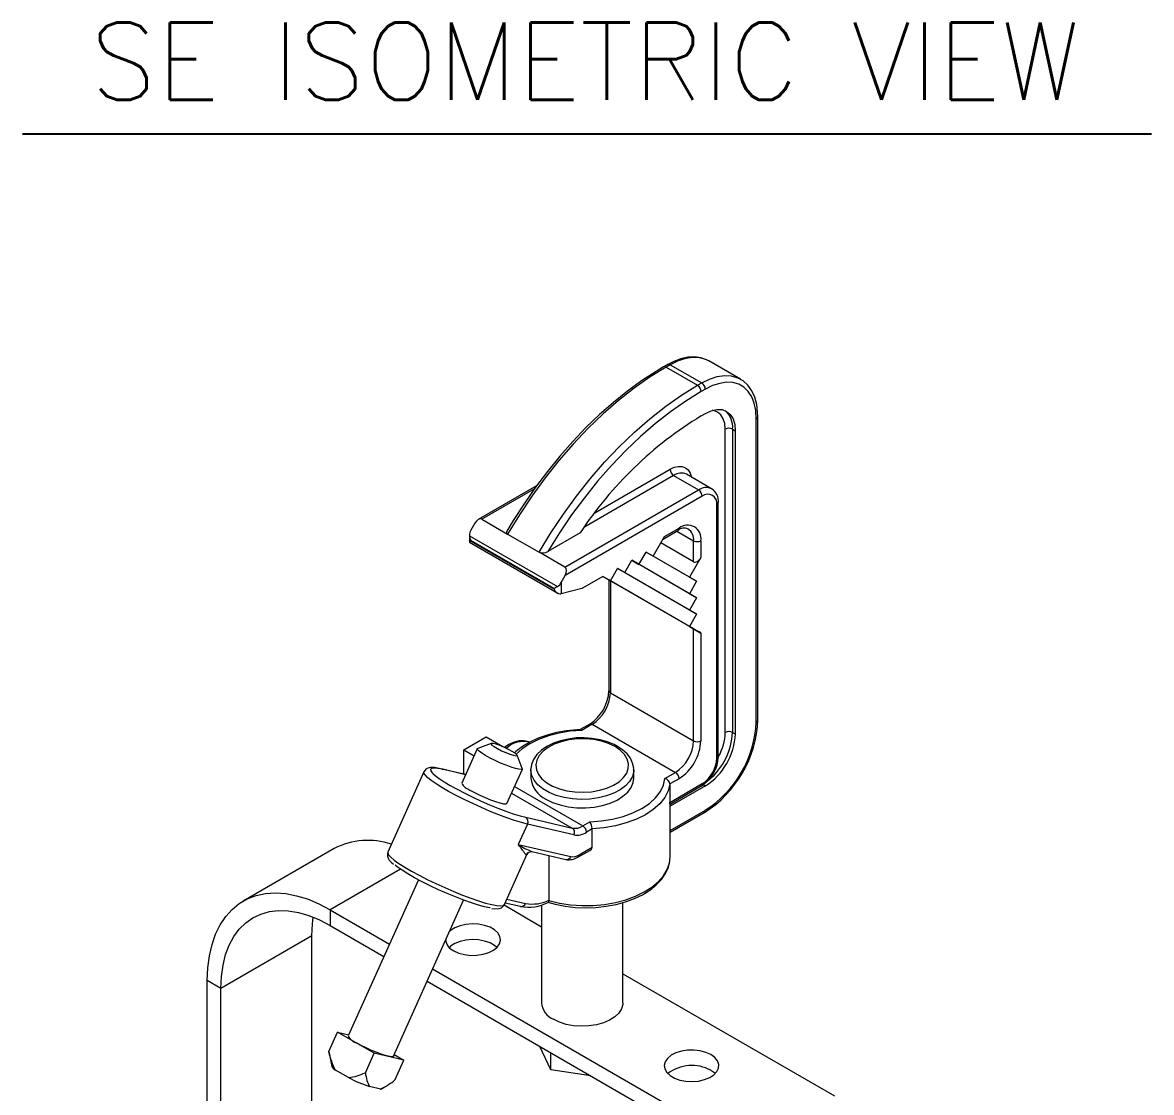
# Model space of a CAD drawing. Extents: x 9.3 to 87, y 1.1 to 68.8.
# Drawn here: x 55.63 to 66.59, y 58.43 to 68.82 of the extents above; entities that cross this region are included whole.
import ezdxf
from ezdxf.enums import TextEntityAlignment as Align

# ---------------------------------------------------------------- set-up
doc = ezdxf.new("R2010")
doc.units = 0
doc.header["$MEASUREMENT"] = 0
doc.linetypes.add('SLD-Solid', pattern=[0])
doc.layers.add('OBJECT', color=7, linetype='CONTINUOUS')
doc.styles.get("Standard").update_dxf_attribs({"font": 'SIMPLEX'})

msp = doc.modelspace()

# ---------------------------------------------------------------- linework, layer by layer
at = {"layer": 'OBJECT', "color": 1}
msp.add_line((55.627, 67.734), (66.59, 67.734), dxfattribs=at)
at = {"layer": 'OBJECT', "linetype": 'SLD-Solid', "lineweight": 15}
for p, q in [((61.892, 65.496), (61.852, 65.473)), ((61.917, 65.494), (61.877, 65.47)), ((61.877, 65.47), (62.183, 65.294)), ((61.917, 65.494), (62.223, 65.317)), ((62.598, 65.354), (62.292, 65.531)), ((62.183, 65.294), (62.223, 65.317)), ((62.258, 65.256), (62.218, 65.233)), ((62.218, 64.998), (62.258, 65.021)), ((62.753, 62.027), (62.753, 64.97)), ((62.768, 62.047), (62.768, 64.991)), ((62.452, 61.925), (62.452, 64.868)), ((62.522, 64.868), (62.549, 64.853)), ((62.522, 64.868), (62.522, 61.925)), ((62.549, 64.853), (62.549, 61.909)), ((61.184, 64.057), (61.915, 64.479)), ((61.95, 64.418), (61.079, 63.915)), ((61.95, 64.418), (62.193, 64.278)), ((62.318, 64.29), (62.075, 64.43)), ((60.619, 64.318), (60.052, 63.991)), ((60.598, 64.289), (60.087, 63.994)), ((60.894, 63.528), (62.193, 64.278)), ((62.228, 64.217), (60.897, 63.448)), ((62.37, 61.671), (62.37, 64.135)), ((62.384, 61.692), (62.384, 64.155)), ((60.018, 63.955), (59.981, 63.887)), ((60.087, 63.994), (60.338, 63.85)), ((59.966, 63.836), (59.966, 63.771)), ((59.966, 63.834), (60.822, 63.34)), ((60.338, 63.85), (60.643, 63.673)), ((61.042, 63.863), (60.729, 63.682)), ((61.751, 63.635), (61.861, 63.826)), ((61.847, 63.801), (61.992, 63.885)), ((61.861, 63.826), (62.003, 63.908)), ((61.982, 63.879), (62.144, 63.785)), ((59.981, 63.78), (59.966, 63.771)), ((59.966, 63.771), (60.824, 63.276)), ((60.789, 63.321), (59.981, 63.787)), ((59.981, 63.787), (59.981, 63.78)), ((59.981, 63.78), (60.789, 63.314)), ((62.144, 63.581), (61.826, 63.765)), ((62.144, 63.581), (62.144, 63.785)), ((62.215, 63.785), (62.215, 63.622)), ((60.894, 63.528), (60.643, 63.673)), ((61.475, 63.476), (61.544, 63.595)), ((61.544, 63.595), (61.613, 63.555)), ((61.613, 63.555), (61.544, 63.595)), ((62.105, 63.271), (61.544, 63.595)), ((62.173, 63.232), (61.544, 63.595)), ((61.613, 63.555), (61.682, 63.675)), ((61.682, 63.675), (61.751, 63.635)), ((61.751, 63.635), (61.682, 63.675)), ((62.105, 63.431), (61.682, 63.675)), ((62.173, 63.391), (61.682, 63.675)), ((62.215, 63.622), (62.105, 63.431)), ((61.337, 63.396), (61.406, 63.515)), ((61.406, 63.515), (61.475, 63.476)), ((61.475, 63.476), (61.406, 63.515)), ((62.105, 63.112), (61.406, 63.515)), ((62.173, 63.072), (61.406, 63.515)), ((60.859, 63.38), (60.897, 63.448)), ((60.859, 63.38), (60.859, 63.271)), ((61.262, 63.439), (61.066, 63.326)), ((61.262, 63.439), (61.337, 63.396)), ((61.337, 63.396), (61.262, 63.439)), ((62.105, 62.953), (61.262, 63.439)), ((61.322, 63.405), (61.262, 63.439)), ((61.322, 63.405), (61.322, 62.329)), ((62.144, 62.93), (61.337, 63.396)), ((61.337, 63.396), (61.337, 62.309)), ((62.105, 63.431), (62.173, 63.391)), ((62.173, 63.391), (62.105, 63.271)), ((60.789, 63.314), (60.789, 63.321)), ((61.057, 63.322), (60.859, 63.271)), ((62.105, 63.271), (62.173, 63.232)), ((62.173, 63.232), (62.105, 63.112)), ((62.105, 63.112), (62.173, 63.072)), ((62.173, 63.072), (62.105, 62.953)), ((62.105, 62.953), (62.215, 62.889)), ((62.144, 61.843), (62.144, 62.93)), ((62.215, 62.889), (62.215, 61.843)), ((61.337, 62.309), (62.144, 61.843)), ((61.135, 62.005), (61.042, 61.951)), ((61.16, 62.003), (61.057, 61.943)), ((61.16, 62.003), (61.967, 61.536)), ((59.912, 61.754), (60.129, 61.88)), ((60.129, 61.88), (60.292, 61.786)), ((62.522, 61.925), (62.549, 61.909)), ((60.043, 61.766), (59.892, 61.431)), ((59.912, 61.52), (59.912, 61.754)), ((59.912, 61.754), (60.012, 61.696)), ((60.177, 61.817), (60.047, 61.769)), ((60.291, 61.785), (60.292, 61.786)), ((60.292, 61.786), (60.292, 61.784)), ((60.48, 61.575), (60.43, 61.704)), ((59.525, 61.542), (59.174, 60.762)), ((59.93, 61.516), (59.699, 61.569)), ((59.93, 61.514), (59.708, 61.566)), ((60.33, 61.234), (60.481, 61.569)), ((60.563, 61.562), (60.563, 61.57)), ((60.563, 61.562), (60.563, 61.48)), ((61.563, 61.48), (61.563, 61.562)), ((61.865, 61.477), (61.967, 61.536)), ((60.405, 61.4), (61.067, 61.017)), ((62.003, 61.475), (61.914, 61.424)), ((61.914, 61.245), (62.228, 61.427)), ((61.914, 61.424), (61.914, 61.245)), ((61.915, 61.229), (62.218, 61.404)), ((62.258, 61.404), (61.916, 61.207)), ((62.237, 61.416), (62.258, 61.404)), ((60.376, 61.336), (60.966, 60.995)), ((61.916, 60.716), (61.916, 61.229)), ((60.515, 61.1), (60.966, 60.995)), ((61.916, 60.972), (62.258, 61.169)), ((61.916, 60.955), (62.248, 61.146)), ((60.53, 61.034), (60.441, 60.836)), ((60.981, 60.93), (60.53, 61.034)), ((61.067, 61.017), (61.136, 61.057)), ((61.158, 60.988), (61.103, 60.956)), ((61.158, 60.809), (61.158, 60.988)), ((58.654, 60.797), (57.77, 60.287)), ((60.307, 60.253), (60.528, 60.745)), ((60.441, 60.836), (60.951, 60.718)), ((60.538, 60.758), (60.539, 60.759)), ((60.572, 60.767), (60.904, 60.69)), ((61.021, 60.713), (61.136, 60.779)), ((61.032, 60.736), (61.158, 60.809)), ((60.737, 60.729), (60.737, 60.295)), ((59.296, 60.597), (58.614, 60.203)), ((59.471, 60.494), (58.79, 58.977)), ((59.228, 58.78), (59.909, 60.297)), ((60.331, 60.306), (60.511, 60.264)), ((58.614, 60.203), (59.191, 59.87)), ((58.614, 60.203), (58.614, 60.051)), ((60.303, 60.249), (60.668, 60.038)), ((60.315, 60.27), (60.464, 60.236)), ((60.668, 60.25), (60.668, 59.3)), ((61.458, 59.3), (61.458, 60.273)), ((58.614, 60.051), (59.137, 59.749)), ((58.437, 59.948), (57.553, 59.438)), ((58.437, 56.895), (58.437, 59.948)), ((59.609, 59.629), (62.627, 57.886)), ((61.458, 59.582), (63.511, 58.397)), ((57.421, 56.3), (57.421, 59.515)), ((57.553, 59.438), (57.421, 59.515)), ((57.553, 56.385), (57.553, 59.438)), ((59.555, 59.508), (62.627, 57.734)), ((58.602, 58.825), (58.687, 59.014)), ((59.041, 58.81), (58.687, 59.014)), ((58.687, 59.014), (58.796, 58.989)), ((60.756, 58.65), (60.652, 58.874)), ((58.608, 58.795), (58.63, 58.681)), ((58.956, 58.62), (59.041, 58.81)), ((59.331, 58.743), (59.041, 58.81)), ((59.236, 58.797), (59.331, 58.743)), ((60.756, 58.65), (60.756, 58.814)), ((59.246, 58.553), (59.331, 58.743)), ((58.792, 58.573), (58.665, 58.646)), ((61.145, 58.59), (60.756, 58.65)), ((59.102, 58.462), (58.998, 58.486)), ((59.113, 58.464), (59.146, 58.484))]:
    msp.add_line(p, q, dxfattribs=at)
at = {"layer": 'OBJECT', "linetype": 'SLD-Solid', "lineweight": 15, "flags": 128}
for points in [[(62.288, 65.531), (62.269, 65.543), (62.213, 65.562), (62.152, 65.57), (62.088, 65.567), (62.02, 65.552), (61.951, 65.526), (61.892, 65.496)], [(62.292, 65.531), (62.264, 65.545), (62.204, 65.562), (62.137, 65.565), (62.067, 65.555), (61.993, 65.531), (61.917, 65.494)], [(61.852, 65.473), (61.779, 65.429), (61.639, 65.338), (61.501, 65.238), (61.365, 65.128), (61.23, 65.01), (61.098, 64.883), (60.97, 64.748), (60.845, 64.607), (60.724, 64.458), (60.608, 64.304), (60.497, 64.144), (60.391, 63.98), (60.331, 63.879)], [(61.877, 65.47), (61.722, 65.375), (61.568, 65.266), (61.415, 65.147), (61.264, 65.016), (61.117, 64.874), (60.973, 64.723), (60.835, 64.563), (60.701, 64.395), (60.573, 64.219), (60.452, 64.037), (60.338, 63.85)], [(62.223, 65.317), (62.298, 65.355), (62.372, 65.379), (62.443, 65.389), (62.509, 65.386), (62.57, 65.368), (62.6, 65.353)], [(62.768, 64.991), (62.766, 65.033), (62.757, 65.109), (62.737, 65.179), (62.709, 65.241), (62.671, 65.294), (62.626, 65.336), (62.6, 65.351)], [(60.643, 63.673), (60.757, 63.861), (60.879, 64.043), (61.006, 64.218), (61.14, 64.386), (61.279, 64.547), (61.422, 64.698), (61.57, 64.839), (61.72, 64.97), (61.873, 65.09), (62.027, 65.198), (62.183, 65.294)], [(62.218, 65.233), (62.069, 65.141), (61.92, 65.037), (61.773, 64.922), (61.628, 64.797), (61.485, 64.662), (61.347, 64.517), (61.212, 64.364), (61.083, 64.203), (60.959, 64.035), (60.841, 63.861), (60.729, 63.682)], [(62.753, 64.97), (62.748, 65.049), (62.733, 65.12), (62.708, 65.182), (62.674, 65.234), (62.632, 65.275), (62.582, 65.304), (62.526, 65.32), (62.464, 65.323), (62.397, 65.313), (62.328, 65.291), (62.258, 65.256)], [(62.258, 65.021), (62.315, 65.047), (62.369, 65.06), (62.42, 65.058), (62.464, 65.041), (62.5, 65.011), (62.527, 64.969), (62.544, 64.915), (62.549, 64.853)], [(62.452, 64.868), (62.447, 64.923), (62.432, 64.97), (62.409, 65.007), (62.377, 65.034), (62.338, 65.048), (62.324, 65.05)], [(61.915, 64.479), (61.956, 64.498), (61.996, 64.507), (62.033, 64.506), (62.065, 64.494), (62.091, 64.472), (62.111, 64.441), (62.123, 64.403)], [(61.045, 61.952), (61.01, 61.95), (60.91, 61.94), (60.814, 61.923), (60.721, 61.899), (60.634, 61.868), (60.554, 61.831), (60.482, 61.787), (60.419, 61.738), (60.406, 61.725)], [(61.057, 61.943), (60.945, 61.935), (60.837, 61.918), (60.734, 61.891), (60.639, 61.856), (60.553, 61.814), (60.479, 61.765), (60.422, 61.713)], [(60.552, 61.829), (60.542, 61.834), (60.498, 61.844), (60.451, 61.843), (60.402, 61.83), (60.351, 61.807), (60.307, 61.777)], [(61.406, 61.789), (61.374, 61.806), (61.308, 61.833), (61.236, 61.853), (61.16, 61.866), (61.082, 61.871), (61.003, 61.87), (60.926, 61.86), (60.852, 61.843), (60.783, 61.82), (60.72, 61.789), (60.666, 61.752), (60.621, 61.71), (60.588, 61.662), (60.569, 61.612), (60.564, 61.571)], [(61.381, 61.786), (61.319, 61.816), (61.249, 61.839), (61.173, 61.855), (61.093, 61.862), (61.012, 61.861), (60.933, 61.852), (60.858, 61.834), (60.79, 61.809), (60.73, 61.778), (60.682, 61.741), (60.645, 61.699), (60.622, 61.655), (60.613, 61.609), (60.618, 61.562), (60.638, 61.517), (60.671, 61.475), (60.717, 61.436), (60.774, 61.403), (60.841, 61.377), (60.914, 61.358), (60.992, 61.346), (61.073, 61.343), (61.153, 61.348), (61.23, 61.362), (61.302, 61.383), (61.366, 61.411), (61.421, 61.445), (61.464, 61.485), (61.494, 61.528), (61.51, 61.574), (61.512, 61.62), (61.499, 61.666), (61.472, 61.71), (61.432, 61.751), (61.381, 61.786)], [(60.48, 61.575), (60.48, 61.569), (60.47, 61.565), (60.447, 61.567), (60.414, 61.574), (60.371, 61.587), (60.323, 61.605), (60.27, 61.627), (60.218, 61.651), (60.167, 61.675), (60.123, 61.7), (60.086, 61.722), (60.06, 61.742), (60.045, 61.757), (60.043, 61.767), (60.047, 61.769)], [(60.383, 61.739), (60.347, 61.759), (60.306, 61.778), (60.264, 61.796), (60.226, 61.809), (60.197, 61.816), (60.179, 61.818), (60.175, 61.813), (60.184, 61.802), (60.206, 61.786), (60.239, 61.767), (60.278, 61.747), (60.32, 61.729), (60.36, 61.713), (60.394, 61.703), (60.418, 61.698), (60.43, 61.7), (60.427, 61.708), (60.411, 61.722), (60.383, 61.739)], [(61.561, 61.564), (61.562, 61.577), (61.552, 61.626), (61.531, 61.673), (61.498, 61.716), (61.454, 61.756), (61.406, 61.789)], [(59.699, 61.569), (59.673, 61.575), (59.627, 61.582), (59.586, 61.582), (59.564, 61.577), (59.543, 61.566), (59.527, 61.546), (59.525, 61.54)], [(60.53, 61.034), (60.472, 61.049), (60.405, 61.07), (60.331, 61.095), (60.251, 61.125), (60.168, 61.158), (60.084, 61.194), (59.999, 61.233), (59.917, 61.272), (59.838, 61.312), (59.765, 61.352), (59.7, 61.389), (59.643, 61.425), (59.596, 61.458), (59.56, 61.486), (59.536, 61.511), (59.525, 61.53), (59.525, 61.542)], [(59.708, 61.566), (59.661, 61.575), (59.625, 61.578), (59.601, 61.575), (59.59, 61.566), (59.592, 61.552), (59.606, 61.532), (59.616, 61.522)], [(59.616, 61.522), (59.633, 61.507), (59.672, 61.477), (59.722, 61.445), (59.781, 61.409), (59.848, 61.372), (59.922, 61.333), (60, 61.295), (60.081, 61.258), (60.163, 61.222), (60.244, 61.189), (60.321, 61.16), (60.393, 61.135), (60.458, 61.114), (60.515, 61.1)], [(59.699, 61.569), (59.7, 61.569), (59.708, 61.566)], [(61.563, 61.563), (61.562, 61.544), (61.549, 61.495), (61.522, 61.449), (61.483, 61.405), (61.431, 61.367), (61.368, 61.334), (61.297, 61.307), (61.219, 61.288), (61.137, 61.276), (61.052, 61.273), (60.968, 61.278), (60.886, 61.292), (60.81, 61.313), (60.74, 61.341), (60.68, 61.376), (60.631, 61.416), (60.595, 61.46), (60.572, 61.507), (60.563, 61.556), (60.563, 61.562)], [(60.709, 61.276), (60.774, 61.245), (60.847, 61.22), (60.926, 61.203), (61.01, 61.193), (61.094, 61.192), (61.178, 61.199), (61.259, 61.215), (61.334, 61.238), (61.401, 61.268), (61.458, 61.304), (61.504, 61.345), (61.537, 61.39), (61.557, 61.437), (61.563, 61.48)], [(61.136, 61.057), (61.248, 61.065), (61.357, 61.082), (61.46, 61.109), (61.555, 61.144), (61.641, 61.186), (61.714, 61.235), (61.775, 61.29), (61.821, 61.35), (61.851, 61.413), (61.865, 61.477)], [(61.914, 61.424), (61.897, 61.357), (61.864, 61.293), (61.815, 61.232), (61.752, 61.176), (61.676, 61.125), (61.588, 61.081), (61.49, 61.045), (61.385, 61.017), (61.273, 60.998), (61.158, 60.988)], [(59.972, 61.365), (60.017, 61.34), (60.067, 61.316), (60.12, 61.292), (60.172, 61.27), (60.221, 61.252), (60.263, 61.239), (60.297, 61.232), (60.319, 61.23), (60.33, 61.234), (60.33, 61.234)], [(59.175, 60.761), (59.17, 60.749), (59.17, 60.724), (59.177, 60.704), (59.189, 60.684), (59.212, 60.659), (59.23, 60.644)], [(59.174, 60.762), (59.173, 60.754), (59.181, 60.736), (59.203, 60.712), (59.237, 60.684), (59.282, 60.651), (59.339, 60.615), (59.405, 60.577), (59.478, 60.537), (59.558, 60.496), (59.642, 60.456), (59.728, 60.417), (59.815, 60.379), (59.899, 60.345), (59.981, 60.315), (60.056, 60.289), (60.124, 60.268), (60.183, 60.253), (60.232, 60.244), (60.27, 60.241), (60.295, 60.244), (60.307, 60.253), (60.307, 60.253)], [(60.528, 60.745), (60.528, 60.745), (60.524, 60.74)], [(60.529, 60.745), (60.535, 60.755), (60.538, 60.758)], [(60.54, 60.758), (60.546, 60.763), (60.569, 60.767), (60.573, 60.766)], [(60.168, 60.22), (60.163, 60.221), (60.113, 60.232), (60.054, 60.248), (59.986, 60.269), (59.912, 60.296), (59.832, 60.327), (59.75, 60.361), (59.667, 60.397), (59.586, 60.436), (59.508, 60.475), (59.435, 60.513), (59.369, 60.55), (59.313, 60.586), (59.266, 60.618), (59.245, 60.634)], [(60.729, 60.275), (60.799, 60.256), (60.895, 60.237), (60.994, 60.226), (61.095, 60.222), (61.195, 60.226), (61.295, 60.237), (61.391, 60.255), (61.483, 60.28), (61.569, 60.311), (61.648, 60.349), (61.72, 60.393), (61.781, 60.443), (61.833, 60.497), (61.872, 60.555), (61.899, 60.616), (61.914, 60.679), (61.915, 60.726)], [(60.737, 60.291), (60.84, 60.267), (60.947, 60.251), (61.057, 60.244), (61.168, 60.245), (61.278, 60.255), (61.384, 60.273), (61.485, 60.3), (61.579, 60.334), (61.664, 60.375), (61.738, 60.422), (61.801, 60.475), (61.851, 60.532), (61.887, 60.593), (61.909, 60.655), (61.916, 60.716)], [(57.421, 59.515), (57.426, 59.639), (57.441, 59.756), (57.467, 59.865), (57.502, 59.966), (57.546, 60.056), (57.6, 60.137), (57.662, 60.206), (57.732, 60.263), (57.81, 60.308), (57.895, 60.34), (57.986, 60.36), (58.082, 60.366), (58.183, 60.359), (58.287, 60.339), (58.395, 60.307), (58.504, 60.261), (58.614, 60.203)], [(57.553, 59.438), (57.558, 59.555), (57.574, 59.665), (57.599, 59.767), (57.634, 59.86), (57.678, 59.943), (57.732, 60.015), (57.794, 60.076), (57.864, 60.125), (57.941, 60.161), (58.025, 60.184), (58.114, 60.195), (58.208, 60.192), (58.306, 60.176), (58.407, 60.147), (58.51, 60.105), (58.614, 60.051)], [(60.186, 60.216), (60.214, 60.212), (60.255, 60.214), (60.277, 60.222), (60.296, 60.236), (60.306, 60.252)], [(58.437, 59.948), (58.442, 60.066), (58.45, 60.131)], [(59.814, 59.804), (59.863, 59.782), (59.918, 59.767), (59.979, 59.76), (60.04, 59.761), (60.1, 59.77), (60.154, 59.787), (60.2, 59.81), (60.236, 59.84), (60.258, 59.873), (60.267, 59.908), (60.262, 59.943), (60.243, 59.977), (60.21, 60.007), (60.167, 60.033), (60.114, 60.051), (60.056, 60.062), (59.994, 60.066), (59.933, 60.06), (59.876, 60.047), (59.825, 60.027), (59.784, 60), (59.77, 59.987)], [(60.232, 59.836), (60.21, 59.855), (60.167, 59.88), (60.114, 59.899), (60.056, 59.91), (59.994, 59.913), (59.933, 59.908), (59.876, 59.895), (59.825, 59.874), (59.784, 59.848), (59.772, 59.836)], [(61.458, 59.3), (61.457, 59.284), (61.444, 59.241), (61.418, 59.2), (61.379, 59.163), (61.328, 59.131), (61.268, 59.105), (61.201, 59.086), (61.128, 59.075), (61.053, 59.072), (60.979, 59.077), (60.907, 59.09), (60.841, 59.111), (60.783, 59.139)], [(59.228, 58.78), (59.228, 58.779), (59.217, 58.775), (59.194, 58.777), (59.161, 58.785), (59.118, 58.798), (59.07, 58.816), (59.017, 58.837), (58.965, 58.861), (58.915, 58.886), (58.87, 58.91)], [(62.311, 58.796), (62.263, 58.818), (62.207, 58.833), (62.146, 58.84), (62.085, 58.839), (62.025, 58.83), (61.971, 58.813), (61.925, 58.79), (61.89, 58.76), (61.867, 58.727), (61.858, 58.692), (61.863, 58.657), (61.883, 58.623), (61.915, 58.593), (61.959, 58.568), (62.011, 58.549), (62.07, 58.538), (62.131, 58.535), (62.192, 58.54), (62.249, 58.553), (62.3, 58.573), (62.341, 58.6), (62.37, 58.631), (62.386, 58.666), (62.388, 58.701), (62.375, 58.736), (62.349, 58.768), (62.311, 58.796)], [(62.353, 58.611), (62.349, 58.616), (62.311, 58.643)], [(59.102, 58.462), (59.11, 58.463), (59.113, 58.464)]]:
    msp.add_lwpolyline(points, dxfattribs=at)
at = {"layer": 'OBJECT', "linetype": 'SLD-Solid', "lineweight": 15}
for centre, radius, start, end in [((61.862, 65.45), 0.0252, 54.3865, 114.2871), ((61.902, 65.473), 0.0251, 54.3837, 114.3062), ((62.141, 65.229), 0.0768, 2.6052, 57.3948), ((62.181, 65.253), 0.0768, 2.6052, 57.3948), ((62.31, 64.887), 0.214, 354.8659, 48.9021), ((64.183, 61.786), 3.765, 121.4644, 146.5293), ((62.743, 64.993), 0.0251, 294.3763, 354.2883), ((62.487, 64.8), 0.0769, 62.6098, 117.3901), ((61.992, 64.483), 0.0768, 182.6055, 237.3947), ((62.024, 64.316), 0.126, 65.6924, 125.6178), ((62.266, 64.175), 0.126, 66.0985, 125.5824), ((62.151, 64.213), 0.0768, 2.6065, 57.3936), ((62.248, 64.171), 0.137, 353.5588, 60.1533), ((62.283, 64.149), 0.0873, 350.7862, 129.2028), ((62.36, 64.157), 0.024, 292.7418, 355.9538), ((62.086, 63.806), 0.131, 350.7861, 129.203), ((60.074, 63.833), 0.108, 149.8147, 179.3737), ((60.07, 63.84), 0.103, 183.2578, 211.004), ((60.345, 63.866), 0.0184, 137.483, 246.8455), ((61.978, 63.905), 0.0252, 305.6907, 5.6204), ((62.053, 63.815), 0.0925, 65.0125, 131.0271), ((62.019, 63.797), 0.126, 354.3919, 54.1623), ((62.179, 63.853), 0.0769, 242.6098, 297.3901), ((60.678, 63.757), 0.0908, 247.4229, 304.2738), ((60.766, 63.429), 0.105, 302.3631, 332.4223), ((60.856, 63.342), 0.0727, 202.921, 264.5038), ((60.844, 63.332), 0.0622, 273.9646, 283.9647), ((61.047, 63.359), 0.038, 285.0681, 300.5404), ((60.917, 62.347), 0.405, 302.5025, 357.4979), ((60.953, 62.326), 0.384, 302.6055, 357.3946), ((61.347, 62.332), 0.0251, 185.6954, 245.6248), ((61.04, 61.931), 0.0217, 34.4779, 75.7717), ((61.145, 61.983), 0.0248, 53.8915, 114.8119), ((61.651, 62.091), 1.118, 302.2816, 357.7182), ((61.682, 62.073), 1.072, 302.4873, 357.5127), ((62.743, 62.049), 0.0251, 294.3749, 354.3044), ((60.495, 61.589), 0.248, 77.4937, 133.3689), ((61.76, 61.86), 0.384, 302.6055, 357.3946), ((61.754, 61.864), 0.461, 302.6055, 357.3945), ((62.179, 61.911), 0.0769, 242.6098, 297.3901), ((61.917, 61.938), 0.633, 302.6055, 357.3945), ((61.877, 61.958), 0.646, 310.1677, 357.0362), ((61.935, 61.942), 0.517, 330.7362, 358.1148), ((62.487, 61.856), 0.0769, 62.6098, 117.3901), ((62.031, 61.704), 0.354, 301.9596, 358.04), ((62.063, 61.685), 0.307, 302.6056, 357.3944), ((62.359, 61.694), 0.0251, 294.3763, 354.304), ((61.926, 61.472), 0.0768, 2.6056, 57.3945), ((60.019, 61.503), 0.146, 209.5333, 251.2103), ((60.814, 61.506), 0.252, 185.7958, 245.5243), ((61.852, 61.416), 0.0625, 6.9207, 77.6681), ((62.204, 61.423), 0.024, 304.0578, 7.2533), ((60.485, 61.058), 0.0515, 332.1987, 53.703), ((62.233, 61.167), 0.0252, 305.7085, 5.6199), ((60.989, 61.136), 0.143, 260.7683, 303.3013), ((60.936, 60.954), 0.0515, 332.1989, 53.7025), ((61.009, 61.099), 0.172, 260.7685, 303.3012), ((61.026, 60.952), 0.0768, 2.6056, 57.3945), ((61.037, 60.987), 0.121, 0.3194, 35.0917), ((58.982, 60.154), 0.722, 71.6835, 117.0178), ((60.796, 61.37), 0.641, 236.3672, 249.6795), ((60.569, 60.72), 0.0488, 129.6173, 155.8371), ((60.969, 60.831), 0.114, 260.7683, 303.3011), ((61.007, 60.733), 0.0252, 305.709, 5.6173), ((61.122, 60.813), 0.0365, 292.5208, 353.4808), ((60.91, 60.733), 0.0437, 262.6057, 339.9177), ((60.933, 60.853), 0.165, 259.7723, 302.1229), ((60.577, 60.621), 0.363, 259.4926, 296.1921), ((60.541, 60.644), 0.416, 259.3209, 297.1922), ((60.47, 60.279), 0.0437, 262.6053, 339.9181), ((59.866, 59.923), 0.13, 184.6956, 246.6245), ((60.857, 59.314), 0.19, 184.2515, 247.0687), ((58.917, 59.048), 0.146, 209.5321, 251.2112), ((59.19, 58.929), 0.597, 190.1035, 208.3236), ((58.702, 58.717), 0.0804, 207.0482, 242.3063), ((62.127, 58.307), 0.384, 61.2819, 127.4831), ((59.555, 60.095), 1.703, 243.3873, 250.9032), ((58.864, 58.991), 0.58, 294.1756, 311.055)]:
    msp.add_arc(centre, radius, start, end, dxfattribs=at)
for centre, major_axis, ratio, start_param, end_param in [((60.054, 63.934), (0.0326, 0.0603), 0.595383, 6.266291, 7.837087), ((62.179, 63.642), (0.0354, 0.0612), 0.577335, 3.141633, 4.71243), ((60.861, 63.468), (0.0326, 0.0603), 0.595383, 4.695495, 6.266291), ((61.372, 63.376), (0.05, -0.0289), 0.00007, 2.356235, 3.141633), ((60.824, 63.341), (0.05, 0.0289), 0.00007, 1.602545, 2.356154), ((62.179, 62.91), (0.05, -0.0289), 0.00007, 0.785439, 2.356235)]:
    msp.add_ellipse(centre, major_axis=major_axis, ratio=ratio, start_param=start_param, end_param=end_param, dxfattribs=at)
for points, knots in [([(61.915, 61.229), (61.915, 61.229), (61.915, 61.228), (61.914, 61.231), (61.914, 61.237), (61.914, 61.242), (61.914, 61.245)], [0, 0, 0, 0, 0.09744, 0.481142, 0.777167, 1, 1, 1, 1]), ([(60.524, 60.74), (60.522, 60.739), (60.516, 60.738), (60.505, 60.75), (60.489, 60.773), (60.467, 60.804), (60.449, 60.826), (60.441, 60.836), (60.441, 60.836)], [0, 0, 0, 0, 0.172666, 0.350563, 0.584724, 0.823545, 0.997249, 1, 1, 1, 1]), ([(60.737, 60.291), (60.736, 60.288), (60.735, 60.281), (60.733, 60.275), (60.732, 60.275), (60.731, 60.275)], [0, 0, 0, 0, 0.389877, 0.778218, 1, 1, 1, 1]), ([(58.792, 58.573), (58.821, 58.577), (58.876, 58.585), (58.93, 58.609), (58.956, 58.62)], [0, 0, 0, 0, 0.515407, 1, 1, 1, 1]), ([(58.956, 58.62), (58.96, 58.595), (58.969, 58.545), (58.988, 58.505), (58.998, 58.486)], [0, 0, 0, 0, 0.519493, 1, 1, 1, 1])]:
    msp.add_open_spline(points, degree=3, knots=knots, dxfattribs=at)
for points in [[(60.737, 60.295), (60.737, 60.291)], [(58.609, 58.792), (58.602, 58.825)]]:
    msp.add_open_spline(points, degree=1, dxfattribs=at)

# ---------------------------------------------------------------- texts
at = {"layer": 'OBJECT', "color": 1}
msp.add_text('SE ISOMETRIC VIEW', height=0.75, dxfattribs=at).set_placement((61.091, 68.066), align=Align.CENTER)

doc.saveas('drawing.dxf')
